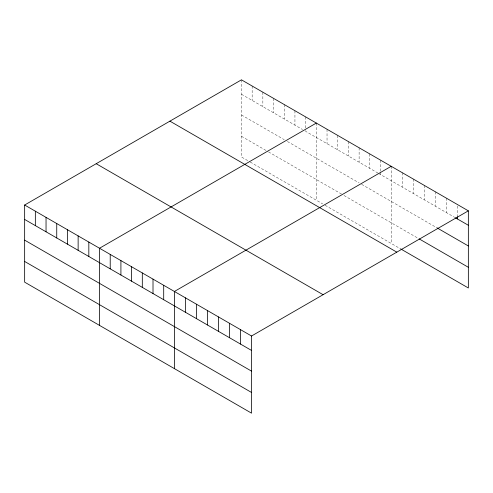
<?xml version="1.0" encoding="UTF-8"?>
<svg xmlns="http://www.w3.org/2000/svg" width="493" height="493" viewBox="0 0 493 493"><rect width="100%" height="100%" fill="white"/><g stroke="black" fill="none" stroke-linecap="round" stroke-linejoin="round"><path stroke-width="0.37" stroke-dasharray="2.46 1.85" d="M241.459 79.841L241.459 156.99L249.637 161.71M241.459 94.268L302.492 129.505M377.995 173.098L305.635 131.323L305.635 129.043M378.624 173.462L454.737 217.407M241.459 114.968L284.245 139.667M287.388 141.485L359.12 182.897M361.634 184.351L437.236 227.994M241.459 136.29L267.884 151.548M268.512 151.912L341.501 194.051M344.015 195.505L418.434 238.464M250.265 162.074L322.625 203.849M325.14 205.304L400.932 249.057M457.331 205.994L457.331 215.866M446.307 198.112L446.307 212.538M435.288 191.752L435.288 206.179M424.27 185.386L424.27 199.813M413.245 179.027L413.245 193.453M402.226 172.661L402.226 187.087M391.208 166.301L391.208 243.443M380.51 160.126L380.51 171.515M380.51 172.273L380.51 174.553M369.812 153.952L369.812 168.378M359.12 147.777L359.12 162.197M348.422 141.596L348.422 156.022M337.723 135.421L337.723 149.847M327.032 129.246L327.032 143.673M316.333 123.071L316.333 200.213M305.635 116.896L305.635 128.285M294.937 110.722L294.937 125.148M284.245 104.547L284.245 118.973M273.547 98.372L273.547 112.798M262.849 92.197L262.849 106.624M252.157 86.022L252.157 100.443"/><path stroke-width="0.74" d="M24.65 205.02L251.541 336.01L251.541 413.159L24.65 282.162L24.65 205.02L241.459 79.841L468.35 210.838L468.35 287.98L400.932 249.057M316.333 123.071L99.524 248.244L99.524 325.392M391.208 166.301L174.399 291.474L174.399 368.616M251.541 336.01L468.35 210.838M455.384 217.777L468.35 225.264M437.236 227.994L468.35 245.964M419.081 238.84L468.35 267.286M169.912 121.149L396.803 252.145M96.197 163.713L323.088 294.703M24.65 219.44L251.541 350.437M24.65 240.14L251.541 371.137M24.65 261.463L251.541 392.459M457.331 216.624L457.331 218.904M240.522 329.651L240.522 344.077M229.498 323.285L229.498 337.711M218.479 316.925L218.479 331.351M207.461 310.559L207.461 324.986M196.442 304.199L196.442 318.626M185.417 297.834L185.417 312.26M163.701 285.299L163.701 299.726M153.009 279.124L153.009 293.551M142.311 272.949L142.311 287.376M131.613 266.775L131.613 281.195M120.914 260.594L120.914 275.02M110.222 254.419L110.222 268.845M88.826 242.069L88.826 256.496M78.134 235.894L78.134 250.321M67.436 229.72L67.436 244.146M56.738 223.545L56.738 237.971M46.04 217.37L46.04 231.796M35.348 211.195L35.348 225.621"/></g></svg>
